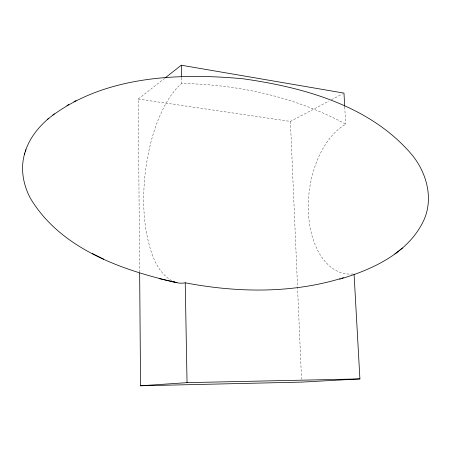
<?xml version="1.0" encoding="UTF-8"?>
<svg xmlns="http://www.w3.org/2000/svg" width="451" height="451" viewBox="0 0 451 451"><rect width="100%" height="100%" fill="white"/><g stroke="black" fill="none" stroke-linecap="round" stroke-linejoin="round"><path stroke-width="0.34" stroke-dasharray="2.25 1.69" d="M139.652 272.359L138.254 99.057L164.733 78.232M138.254 99.057L290.416 121.426L329.027 101.007M331.519 99.688L342.726 93.763M146.513 233.291A100.19 42.371 -84.4 0 1 145.882 167.857C149.146 145.25 155.116 122.7 166.374 102.681A110.151 46.989 -84.5 0 1 181.618 83.525C235.507 84.292 289.762 95.736 338.03 120.113A312.024 264.878 87.6 0 1 345.708 124.228A82.291 48.764 -83.9 0 0 333.903 133.586C320.43 148.097 313.163 167.338 309.905 186.629A74.883 44.091 -83.8 0 0 312.239 236.471C316.286 250.249 323.807 264.314 337.072 271.085A81.986 48.437 -83.5 0 0 353.443 273.892M171.786 280.731C155.386 271.062 150.172 250.688 146.519 233.285M344.744 106.938L345.708 124.228M290.416 121.426L301.522 379.297M181.511 77.888L181.612 83.52"/><path stroke-width="0.68" d="M24.828 153.007C20.115 168.122 23.114 184.814 30.544 198.536C61.06 249.256 122.277 270.335 177.001 282.721L159.203 278.6M25.363 151.322C29.501 138.203 38.465 127.064 48.832 118.258M24.439 154.276L25.893 149.625M339.614 279.18C372.644 269.529 408.691 252.983 423.917 220.026C433.648 198.361 426.646 172.874 412.186 155.088C370.795 105.833 304.137 87.359 242.807 78.756C176.786 72.679 101.571 76.078 47.502 119.34M52.835 115.022L54.334 113.804M165.286 77.797L181.285 65.215L343.972 93.103L344.705 106.244M394.884 253.964L398.537 251.111M399.045 250.7L402.461 248.033M66.928 105.523L68.834 104.491M73.975 101.74L76.061 100.612M341.847 278.177L343.403 277.675M340.285 278.673C290.111 293.657 236.296 292.552 185.231 282.8A110.134 46.803 -84.2 0 1 173.494 281.621M139.658 273.064L140.565 385.785L187.047 382.645L359.909 378.919L354.091 274.518M359.909 378.919L301.646 382.11L140.565 385.785M92.466 253.614L103.736 259.201M181.285 65.215L181.499 77.183M185.231 282.8L187.047 382.645"/></g></svg>
